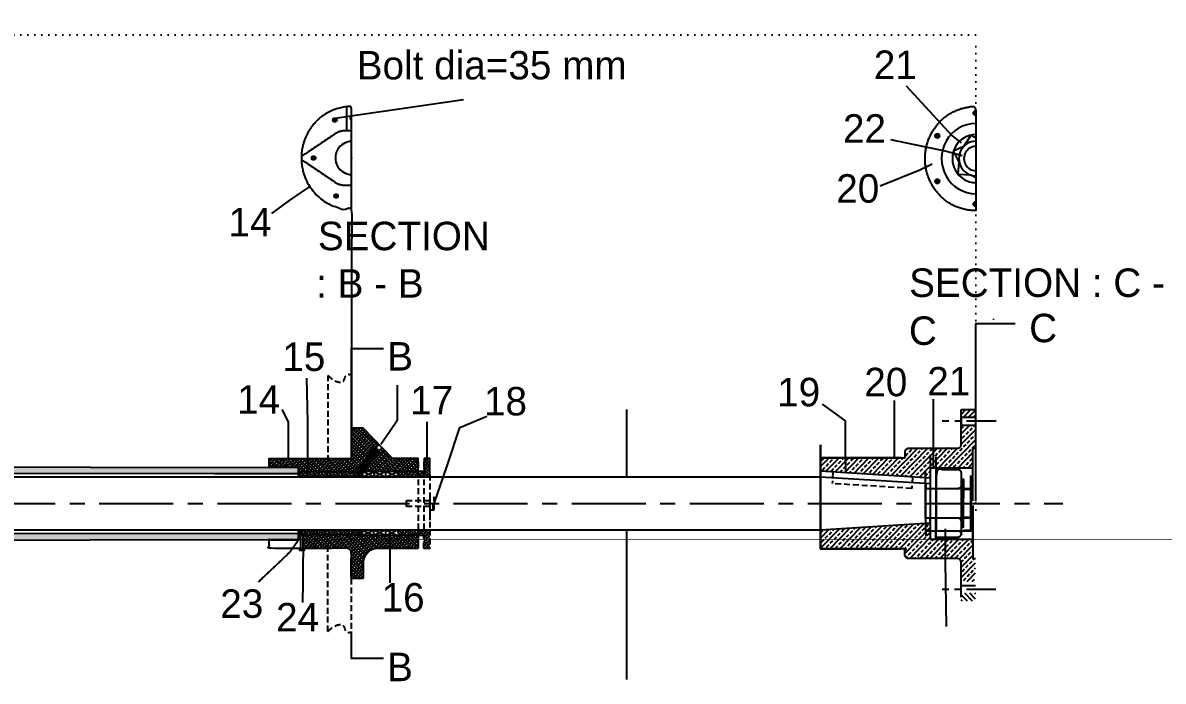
# Model space of a CAD drawing. Header units: millimetres. Extents: x -360 to 5236, y 21 to 1669.
# Drawn here: x 2784 to 5236, y 246 to 1662 of the extents above; entities that cross this region are included whole.
import ezdxf

# ---------------------------------------------------------------- set-up
doc = ezdxf.new("R2010")
doc.units = ezdxf.units.MM
doc.header["$MEASUREMENT"] = 0
for name, pattern in [('ACAD_ISO07W100', [3, 0, -3]), ('CENTER', [50.8, 31.75, -6.35, 6.35, -6.35]), ('HIDDEN', [9.525, 6.35, -3.175])]:
    doc.linetypes.add(name, pattern=pattern)
doc.styles.get("Standard").update_dxf_attribs({"font": 'arial.ttf'})
doc.dimstyles.get("Standard").update_dxf_attribs({"dimtxt": 0.18, "dimasz": 0.18, "dimexe": 0.18, "dimexo": 0.0625, "dimgap": 0.09, "dimtad": 0, "dimtih": 1, "dimtoh": 1, "dimdec": 4, "dimzin": 0, "dimdsep": 46, "dimtxsty": 'Standard', "dimcen": 0.09, "dimadec": 0, "dimazin": 0, "dimtfac": 1, "dimtdec": 4, "dimtofl": 0, "dimtmove": 0, "dimatfit": 3, "dimfxl": 1, "dimtolj": 1, "dimtzin": 0, "dimarcsym": 0})
pattern_1 = [(45.79794, (-20043.0747, 1075.4006), (-4.204116, 4.3228763), []), (45.79794, (-20038.8706, 1075.4006), (-4.204116, 4.3228763), [3.0150394, -1.5075197])]
pattern_2 = [(134.20206, (-20043.0747, 1075.4006), (-4.204116, -4.3228763), []), (134.20206, (-20043.0747, 1079.7234), (-4.204116, -4.3228763), [3.0150394, -1.5075197])]
pattern_3 = [(134.20206, (-20043.453, 1103.294), (-4.204116, -4.3228763), []), (134.20206, (-20043.453, 1107.617), (-4.204116, -4.3228763), [3.0150394, -1.5075197])]
pattern_4 = [(45.79794, (-20043.453, 1103.294), (-4.204116, 4.3228763), []), (45.79794, (-20039.249, 1103.294), (-4.204116, 4.3228763), [3.0150394, -1.5075197])]

# ---------------------------------------------------------------- blocks, each defined once
blk = doc.blocks.new('*D6')
at = {"color": 0, "linetype": 'ACAD_ISO07W100', "lineweight": -2, "ltscale": 5, "transparency": 16777216}
for p, q in [((442.9, 603), (442.9, 1627)), ((443.1, 1626.8), (2733.9, 1626.8)), ((5208.4, 1626.8), (2917.6, 1626.8)), ((5208.6, 605), (5208.6, 1627))]:
    blk.add_line(p, q, dxfattribs=at)
at = {"color": 0, "linetype": 'ACAD_ISO07W100', "ltscale": 5, "transparency": 16777216}
for points in [[(443.1, 1626.8), (443.1, 1626.8), (442.9, 1626.8)], [(5208.4, 1626.8), (5208.4, 1626.8), (5208.6, 1626.8)]]:
    blk.add_solid(points, dxfattribs=at)
at = {"layer": 'Defpoints', "color": 0, "linetype": 'ACAD_ISO07W100', "ltscale": 5, "transparency": 16777216}
for p in [(5208.6, 1626.8), (442.9, 602.9), (5208.6, 605)]:
    blk.add_point(p, dxfattribs=at)
at = {"color": 0, "linetype": 'ACAD_ISO07W100', "ltscale": 5, "transparency": 16777216, "insert": (2825.8, 1626.8), "char_height": 50, "attachment_point": 5}
blk.add_mtext('\\A1;10389', dxfattribs=at)
blk = doc.blocks.new('gff')
at = {"ltscale": 2}
h = blk.add_hatch(dxfattribs=at)
h.set_pattern_fill('ANSI31', color=256, scale=180.947428, style=0)
h.set_pattern_definition([(45.79794, (166913.203, 31144.774), (-5.349265, 5.50037417), [])])
h.paths.add_polyline_path([(5208.55533, 820.71038), (5177.62309, 820.71038), (5177.62309, 803.82359), (5208.55533, 803.82359)])
h = blk.add_hatch(dxfattribs=at)
h.set_pattern_fill('ANSI33', color=256, scale=180.13385, style=0)
h.set_pattern_definition([(45.79794, (-20043.075, 1075.4), (-10.650427, 10.951287), []), (45.79794, (-20032.424, 1075.4), (-10.650427, 10.951287), [7.6381, -3.81905])])
edge = h.paths.add_edge_path()
edge.add_line((5111.25131, 695.72114), (5202.50332, 695.72114))
edge.add_line((5202.50332, 695.72114), (5202.50332, 737.73754))
edge.add_line((5202.50332, 737.73754), (5208.55533, 737.73754))
edge.add_line((5208.55533, 737.73754), (5208.55533, 787.22903))
edge.add_line((5208.55533, 787.22903), (5177.62309, 787.22903))
edge.add_line((5177.62309, 787.22903), (5177.62309, 746.03483))
edge.add_ellipse((5169.55375, 746.03483), major_axis=(0, 8.29728), ratio=0.9725274726, start_angle=180, end_angle=270, ccw=False)
edge.add_line((5169.55375, 737.73754), (5064.65237, 737.73754))
edge.add_ellipse((5064.65237, 729.44026), major_axis=(0, 8.29728), ratio=0.9725274726, start_angle=0, end_angle=90)
edge.add_line((5056.58304, 729.44026), (5056.58304, 716.99433))
edge.add_line((5056.58304, 716.99433), (4875.02296, 716.99433))
edge.add_line((4875.02296, 716.99433), (4875.02296, 687.93166))
edge.add_line((4875.02296, 687.93166), (5111.25131, 673.45567))
edge.add_line((5111.25131, 673.45567), (5111.25131, 695.72114))
h = blk.add_hatch()
h.set_pattern_fill('ANSI33', color=256, scale=71.105467, style=0)
h.set_pattern_definition(pattern_1)
h.paths.add_polyline_path([(3771.71544, 715.75391), (3771.71544, 686.53002), (3878.47555, 686.53002), (3880.28476, 687.75201), (3880.61353, 687.75201), (3919.21332, 734.57355), (3918.55383, 735.14838), (3918.50301, 737.776), (3925.01528, 745.68305), (3891.20472, 780.69588), (3865.94172, 780.69588), (3865.94158, 732.38184), (3865.94158, 715.75391)])
h.paths.add_polyline_path([(3689.09958, 715.75391), (3689.09958, 697.57016), (3752.25744, 697.57016), (3752.25744, 696.27132), (3752.25744, 686.53002), (3771.71544, 686.53002), (3771.71544, 715.75391)])
h = blk.add_hatch()
h.set_pattern_fill('ANSI33', color=256, scale=71.105467, angle=90, style=0)
h.set_pattern_definition(pattern_2)
h.paths.add_polyline_path([(4009.40064, 715.75391), (3953.91671, 715.75391), (3931.32338, 739.15064), (3925.35747, 731.8014), (3922.71635, 731.52018), (3922.10395, 732.05397), (3885.58132, 687.75201), (3886.9388, 687.75201), (4009.40064, 687.75201)])
h = blk.add_hatch()
h.set_pattern_fill('ANSI33', color=256, scale=71.105467, style=0)
h.set_pattern_definition(pattern_1)
h.paths.add_polyline_path([(4009.40064, 680.81101), (4009.40064, 687.75201), (3965.19015, 687.75201), (3965.19015, 675.50821), (4009.40064, 675.50819)])
h.paths.add_polyline_path([(4022.03222, 687.75201), (4009.40064, 687.75201), (4009.40064, 675.50819), (4022.03222, 675.50819), (4022.03222, 680.81101)])
h.paths.add_polyline_path([(4034.66379, 715.75391), (4022.03222, 715.75391), (4022.03222, 675.50819), (4034.66119, 675.50818), (4034.66104, 680.7786), (4034.66379, 680.7786)])
h = blk.add_hatch()
h.set_pattern_fill('ANSI33', color=256, scale=71.105467, angle=90, style=0)
h.set_pattern_definition(pattern_2)
h.paths.add_polyline_path([(1373.33493, 700.53365), (1314.44748, 700.53365), (1314.44748, 684.84499), (3570.42419, 683.28292), (3752.25744, 683.28292), (3752.25744, 696.27132), (3689.09958, 696.27132), (3689.09958, 696.27312)])
h = blk.add_hatch()
h.set_pattern_fill('ANSI33', color=256, scale=71.105467, angle=90, style=0)
h.set_pattern_definition(pattern_2)
h.paths.add_polyline_path([(3881.93562, 683.45593), (3880.28476, 683.45593), (3880.28476, 687.75201), (3878.47555, 686.53002), (3754.15217, 686.53002), (3754.15217, 677.43814), (3881.93562, 677.43814)])
for points in [[(5182.9335, 650.81692), (5182.9335, 648.7426), (5198.05861, 648.7426), (5198.05861, 650.81692)], [(5182.55531, 587.0387), (5197.68042, 587.0387), (5197.68042, 589.11302), (5182.55531, 589.11302)], [(3688.72295, 541.56761), (3688.72295, 540.26877), (3751.8808, 540.26877), (3751.8808, 541.56761)], [(5182.9335, 559.14508), (5198.05861, 559.14508), (5198.05861, 561.2194), (5182.9335, 561.2194)]]:
    blk.add_hatch(color=256, dxfattribs=at).paths.add_polyline_path(points)
h = blk.add_hatch(dxfattribs=at)
h.set_pattern_fill('ANSI33', color=256, scale=180.947534, style=0)
h.set_pattern_definition([(45.79794, (-20043.453, 1103.294), (-10.698536, 11.000755), []), (45.79794, (-20032.754, 1103.294), (-10.698536, 11.000755), [7.672602, -3.836301])])
edge = h.paths.add_edge_path()
edge.add_line((4874.64477, 562.34771), (4874.64477, 520.86129))
edge.add_line((4874.64477, 520.86129), (5048.78553, 520.86129))
edge.add_line((5048.78553, 520.86129), (5056.20485, 520.86129))
edge.add_line((5056.20485, 520.86129), (5056.20485, 508.41537))
edge.add_ellipse((5064.27418, 508.41537), major_axis=(0, 8.29728), ratio=0.9725274726, start_angle=90, end_angle=180)
edge.add_line((5064.27418, 500.11808), (5169.17556, 500.11808))
edge.add_ellipse((5169.17556, 491.8208), major_axis=(0, 8.29728), ratio=0.9725274726, start_angle=270, end_angle=360, ccw=False)
edge.add_line((5177.2449, 491.8208), (5177.2449, 450.6266))
edge.add_line((5177.2449, 450.6266), (5208.17714, 450.6266))
edge.add_line((5208.17714, 450.6266), (5208.17714, 500.11808))
edge.add_line((5208.17714, 500.11808), (5202.12513, 500.11808))
edge.add_line((5202.12513, 500.11808), (5202.12513, 542.13449))
edge.add_line((5202.12513, 542.13449), (5110.87312, 542.13449))
edge.add_line((5110.87312, 542.13449), (5110.87312, 576.86796))
edge.add_line((5110.87312, 576.86796), (4874.64477, 562.34771))
h = blk.add_hatch()
h.set_pattern_fill('ANSI33', color=256, scale=71.105467, angle=90, style=0)
h.set_pattern_definition(pattern_3)
h.paths.add_polyline_path([(3751.8808, 554.556), (1375.57384, 552.91397), (1246.07379, 552.91397), (1246.07379, 544.53192), (916.64859, 544.53192), (916.64859, 537.18886), (968.64513, 537.18886), (1375.57384, 537.18886), (3688.72295, 541.56761), (3751.8808, 541.56761)])
h = blk.add_hatch()
h.set_pattern_fill('ANSI33', color=256, scale=71.105467, angle=90, style=0)
h.set_pattern_definition(pattern_3)
h.paths.add_polyline_path([(3881.55898, 560.40078), (3753.77554, 560.40078), (3753.77554, 551.3089), (3878.09891, 551.3089), (3879.90813, 550.08691), (3879.90813, 554.38299), (3881.55898, 554.38299), (3881.55898, 556.78301)])
h = blk.add_hatch()
h.set_pattern_fill('ANSI33', color=256, scale=71.105467, style=0)
h.set_pattern_definition(pattern_4)
edge = h.paths.add_edge_path()
edge.add_line((3761.81576, 551.3089), (3761.81576, 522.08501))
edge.add_line((3761.81576, 522.08501), (3764.0436, 522.08501))
edge.add_line((3764.0436, 522.08501), (3865.56494, 522.08501))
edge.add_line((3865.56494, 522.08501), (3865.56494, 457.14304))
edge.add_line((3865.56494, 457.14304), (3890.82808, 457.14304))
edge.add_line((3890.82808, 457.14304), (3890.82808, 489.61403))
edge.add_ellipse((3922.40701, 489.61403), major_axis=(0, 32.47099), ratio=0.9725274726, start_angle=360, end_angle=450, ccw=False)
edge.add_line((3922.40701, 522.08501), (3948.97301, 522.08501))
edge.add_line((3948.97301, 522.08501), (3949.28121, 550.08691))
edge.add_line((3949.28121, 550.08691), (3886.56216, 550.08691))
edge.add_line((3886.56216, 550.08691), (3883.8472, 550.08691))
edge.add_line((3883.8472, 550.08691), (3879.90813, 550.08691))
edge.add_line((3879.90813, 550.08691), (3878.09891, 551.3089))
edge.add_line((3878.09891, 551.3089), (3761.81576, 551.3089))
h = blk.add_hatch()
h.set_pattern_fill('ANSI33', color=256, scale=71.105467, style=0)
h.set_pattern_definition(pattern_4)
h.paths.add_polyline_path([(3949.28121, 550.08691), (3948.97301, 522.08501), (4009.02401, 522.08501), (4009.02401, 550.08691)])
h = blk.add_hatch()
h.set_pattern_fill('ANSI33', color=256, scale=71.105467, style=0)
h.set_pattern_definition(pattern_4)
h.paths.add_polyline_path([(4009.02401, 562.34799), (3964.81351, 562.34801), (3964.81351, 550.08691), (4009.02401, 550.08691)])
h.paths.add_polyline_path([(4021.65558, 562.34799), (4009.02401, 562.34799), (4009.02401, 550.08691), (4021.65558, 550.08691)])
h.paths.add_polyline_path([(4034.28715, 562.34798), (4021.65558, 562.34799), (4021.65558, 522.08501), (4034.28715, 522.08501)])
h = blk.add_hatch(dxfattribs=at)
h.set_pattern_fill('ANSI31', color=256, scale=180.947428, style=0)
h.set_pattern_definition([(314.20206, (166912.825, -29915.417), (-5.349265, -5.50037417), [])])
h.paths.add_polyline_path([(5208.17714, 408.6471), (5177.2449, 408.6471), (5177.2449, 425.53389), (5208.17714, 425.53389)])
for p, q in [((3855.77218, 1420.53179), (3855.77218, 1472.32869)), ((3828.12996, 1447.43978), (3829.65984, 1439.62245)), ((5208.55533, 1460.57558), (5204.35469, 1456.77059)), ((5208.55533, 1457.43101), (5205.77766, 1454.91497)), ((5123.8565, 1413.83784), (5125.58234, 1405.01914)), ((5126.08148, 1414.42949), (5127.8567, 1405.35847)), ((3782.53613, 1365.62435), (3784.066, 1357.80702)), ((3784.50845, 1366.14882), (3786.0821, 1358.10782)), ((5121.49265, 1311.86997), (5129.78298, 1308.99747)), ((5122.10683, 1314.14712), (5130.63436, 1311.19242)), ((3830.84636, 1283.8605), (3832.37623, 1276.04317)), ((3832.81868, 1284.38496), (3834.39233, 1276.34396)), ((5204.58068, 1260.46655), (5208.55533, 1264.06683)), ((5206.19148, 1258.78106), (5208.55533, 1260.92226)), ((3918.50301, 737.776), (3925.35747, 731.8014)), ((3939.927, 675.48989), (3939.927, 687.75201)), ((4875.02296, 684.00606), (4875.02296, 580.29001)), ((5177.95621, 566.77616), (5177.95621, 671.641)), ((5178.3344, 671.07946), (5178.3344, 630.20142)), ((5202.12513, 531.2329), (5202.12513, 614.20574)), ((3751.8808, 540.26877), (3688.72295, 540.26877)), ((3751.8808, 560.40078), (3751.8808, 552.19433)), ((3756.76313, 522.32102), (3756.76313, 551.3089)), ((3756.76313, 522.08501), (3756.76313, 551.27547)), ((3761.81576, 522.08501), (3761.81576, 551.3089)), ((3884.91131, 554.38299), (3881.55898, 554.38299)), ((4021.65558, 550.08691), (3886.56216, 550.08691)), ((3889.02408, 550.08691), (3914.28722, 562.34904)), ((3889.02408, 562.34904), (3914.28722, 550.08691)), ((3939.55037, 550.08691), (3964.81351, 562.34904)), ((3939.55037, 562.34904), (3964.81351, 550.08691)), ((5110.87312, 542.13449), (5202.12513, 542.13449)), ((5177.2449, 442.12845), (5208.17714, 442.12845))]:
    blk.add_line(p, q, dxfattribs=at)
at = {"linetype": 'HIDDEN', "ltscale": 2}
for p, q in [((3815.41529, 894.36248), (3815.41529, 715.75391)), ((4009.02245, 708.70464), (4009.02245, 562.34904)), ((4021.65403, 708.70464), (4021.65403, 562.34904)), ((4034.66104, 680.7786), (4034.66379, 583.12556)), ((4901.45172, 686.35156), (4900.00718, 661.50406)), ((5072.60702, 675.61459), (5071.16248, 650.76709)), ((5071.17503, 650.98289), (4900.00718, 661.50406)), ((4041.60297, 618.96532), (4041.61805, 604.985)), ((4041.60297, 604.95151), (4041.61805, 618.93182)), ((3815.03866, 343.47644), (3815.03866, 522.08501)), ((3865.56494, 457.14304), (3865.56494, 343.47644))]:
    blk.add_line(p, q, dxfattribs=at)
at = {"linetype": 'CENTER', "ltscale": 2}
for p, q in [((5252.45943, 795.52631), (5136.67343, 795.52631)), ((5252.08124, 433.83117), (5136.29524, 433.83117))]:
    blk.add_line(p, q, dxfattribs=at)
at = {"ltscale": 40}
for p, q in [((4874.64477, 522.05196), (4874.64477, 744.88796)), ((5110.87312, 723.61477), (5110.87312, 587.0387)), ((5111.97357, 673.41141), (4875.02296, 687.93166)), ((5100.5862, 587.0387), (5100.5862, 687.20869)), ((5123.35531, 695.72114), (5123.35531, 650.81692)), ((5197.68042, 676.63623), (5197.68042, 587.0387)), ((5100.96439, 559.14508), (5100.96439, 659.31507)), ((5182.55531, 589.11302), (5197.68042, 589.11302)), ((5122.97712, 542.13449), (5122.97712, 587.0387)), ((5182.9335, 561.2194), (5198.05861, 561.2194))]:
    blk.add_line(p, q, dxfattribs=at)
at = {"lineweight": 90, "ltscale": 2}
for p, q in [((3880.61353, 687.75201), (3919.21332, 734.57355)), ((3885.58132, 687.75201), (3922.10395, 732.05397))]:
    blk.add_line(p, q, dxfattribs=at)
at = {"linetype": 'CENTER', "ltscale": 5}
for p, q in [((275.56875, 618.9294), (5395.52961, 618.93243)), ((275.94694, 618.9294), (5395.9078, 618.93243))]:
    blk.add_line(p, q, dxfattribs=at)
blk.add_line((3889.02616, 562.34803), (3889.02616, 550.08691))
at = {"ltscale": 2}
for points in [[(5059.11607, 1517.52741), (5157.66675, 1409.39821), (5177.02601, 1394.84484)], [(5025.10439, 1401.9796), (5146.08944, 1376.41792), (5179.78737, 1367.16642)], [(5208.55533, 1319.01005), (5197.86414, 1325.2486), (5170.9653, 1326.54023), (5173.15787, 1353.242), (5160.9486, 1377.1181), (5184.07182, 1388.08637), (5198.53863, 1411.32679), (5208.55533, 1405.42138)], [(5002.72061, 1302.03657), (5088.37881, 1336.35287), (5114.81914, 1349.57381)], [(5208.55533, 623.64989), (5208.55533, 879.06809), (5208.55533, 1005.90476), (5293.41127, 1005.90476)], [(3752.25745, 675.42883), (3752.25744, 696.27132), (3752.25744, 697.57016), (3752.25744, 696.27132), (3689.09958, 696.27132), (3689.09958, 715.75391), (3865.94158, 715.75391), (3865.94158, 780.69588), (3865.94158, 894.36248), (3865.94158, 952.25418), (3935.01703, 952.25418)], [(3929.30186, 746.25116), (3948.32036, 774.08725), (3964.95498, 798.65127), (3964.95498, 873.41133)], [(4028.35939, 794.71574), (4028.348, 748.33672), (4028.348, 715.75391)], [(5208.55533, 803.82359), (5177.62309, 803.82359), (5177.62309, 787.22903), (5208.55533, 787.22903)], [(4009.40064, 675.48989), (4009.40064, 715.75391), (3953.91671, 715.75391), (3891.20472, 780.69588), (3865.94158, 780.69588)], [(3925.01528, 745.68305), (3918.50301, 737.776), (3918.55383, 735.14838), (3922.71635, 731.52018), (3925.35747, 731.8014), (3931.32338, 739.15064)], [(5202.50332, 623.64989), (5202.50332, 737.73754), (5208.55533, 737.73754)], [(4034.66379, 675.48989), (4034.66379, 715.75391), (4022.03222, 715.75391), (4022.03222, 675.48989)], [(5122.97712, 719.23563), (5122.97712, 587.0387), (5122.97712, 542.13449)], [(3885.28794, 677.43814), (3885.28794, 683.45593), (3881.93562, 683.45593), (3880.28476, 683.45593), (3880.28476, 687.75201), (3878.47555, 686.53002), (3752.25744, 686.53002)], [(3754.15217, 686.53002), (3754.15217, 677.43814), (3889.40072, 677.43814), (3889.40072, 687.75201), (3889.40072, 675.48989), (3914.66386, 687.75201), (3914.66386, 675.48989)], [(3880.28476, 687.75201), (3884.22383, 687.75201), (3886.9388, 687.75201)], [(4022.03222, 687.75201), (3886.9388, 687.75201), (3886.9388, 683.45593), (3885.28794, 683.45593), (3881.93562, 683.45593), (3881.93562, 677.43814)], [(3914.66387, 675.4453), (3914.66386, 687.75201), (3939.927, 675.48989), (3965.19015, 687.75201), (3965.19015, 675.48989), (3939.927, 687.75201), (3914.66387, 675.4453), (3889.40072, 687.75201)], [(5111.25131, 548.97433), (5111.25131, 559.14508), (5111.25131, 695.72114), (5202.50332, 695.72114)], [(5197.68042, 678.71055), (5197.68042, 587.0387), (5100.5862, 587.0387), (5100.5862, 576.23565)], [(5177.95621, 567.41767), (5182.55531, 567.41767), (5182.55531, 666.59319)], [(5182.9335, 630.20142), (5182.9335, 670.43795), (5178.3344, 670.43795)], [(5182.9335, 650.81692), (5198.05861, 650.81692), (5198.05861, 559.14508), (5198.05861, 648.7426), (5182.9335, 648.7426)], [(5202.12513, 614.20574), (5202.12513, 500.11808), (5208.17714, 500.11808)], [(3879.90813, 550.08691), (3878.09891, 551.3089), (3751.8808, 551.3089), (3753.77554, 551.3089), (3753.77554, 562.34904)], [(3751.8808, 551.3089), (3751.8808, 562.34904), (3751.8808, 541.56761), (3751.8808, 562.34904)], [(3889.02408, 560.40078), (3753.77554, 560.40078), (3753.77554, 552.19433), (3753.77554, 551.3089)], [(3884.91131, 560.40078), (3884.91131, 554.38299), (3886.56216, 554.38299), (3886.56216, 550.08691), (3883.8472, 550.08691), (3879.90813, 550.08691), (3879.90813, 554.38299), (3881.55898, 554.38299), (3881.55898, 556.78301), (3881.55898, 560.40078)], [(3949.47577, 447.74513), (3948.85068, 510.97066), (3949.30079, 551.86572)], [(5198.05861, 559.14508), (5100.96439, 559.14508), (5100.96439, 548.34203)], [(5145.40871, 354.10207), (5143.44221, 493.0386), (5143.67479, 564.13043)], [(3865.50223, 343.51096), (3865.48778, 285.61926), (3934.56323, 285.60104)]]:
    blk.add_lwpolyline(points, dxfattribs=at)
for points in [[(3831.67594, 1439.92324), (3830.10229, 1447.96424), (4106.7253, 1487.70436)], [(3776.19894, 1300.53319), (3757.32237, 1287.61167), (3732.20212, 1270.41618), (3693.8969, 1242.74796)], [(3771.71544, 686.53002), (3771.71544, 727.4748), (3771.71581, 794.2611), (3770.05992, 888.52017)], [(5034.02802, 716.99433), (5034.02802, 768.35998), (5034.02802, 796.49724), (5033.6914, 840.49321)], [(5117.65868, 695.72114), (5117.65868, 752.92776), (5117.65868, 796.64539), (5117.65868, 843.36507)], [(3730.11783, 715.75391), (3730.11783, 753.74304), (3730.11783, 794.18741), (3717.01292, 820.69314)], [(4457.86768, 674.56932), (4457.86768, 707.15213), (4457.87906, 753.53114), (4457.87906, 821.15513)], [(4929.01589, 684.62299), (4928.29779, 732.99448), (4928.46166, 796.31024), (4879.35281, 832.15139)], [(4034.67442, 618.96532), (4039.10118, 618.96532), (4044.10475, 618.96532), (4071.70798, 699.88868), (4099.24585, 782.4076), (4157.07846, 806.83609)], [(916.88603, 700.53365), (1373.33493, 700.53365), (1373.33493, 700.53365), (3690.07773, 696.27132)], [(916.64859, 537.18886), (916.64859, 535.61635), (968.64513, 535.61635), (968.64513, 535.61635), (968.64513, 537.18886), (916.64859, 537.18886), (1375.57384, 537.18886), (3688.72295, 541.56761), (3751.8808, 541.56761)], [(4457.79598, 561.10712), (4457.64192, 530.63015), (4457.69635, 492.31767), (4457.69635, 240.29779)], [(3761.66652, 517.5332), (3761.51246, 487.05623), (3761.56688, 448.74374), (3760.57912, 405.9248)]]:
    blk.add_lwpolyline(points)
at = {"ltscale": 40}
for points in [[(765.60278, 744.88929), (765.60278, 520.86262), (654.27643, 520.86262), (529.37444, 542.13581), (529.37444, 587.04003), (529.37444, 576.86929), (765.60278, 562.34904), (4874.64477, 562.34771), (5110.87312, 576.86796), (5110.87312, 587.0387), (5110.87312, 542.13449)], [(4874.64477, 744.88796), (4874.64477, 520.86129), (5048.78553, 520.86129)], [(5111.25131, 660.98767), (4875.02296, 675.50791), (765.98097, 675.50924)], [(1244.53366, 684.89339), (3570.42419, 683.28292), (3752.25744, 683.28292)], [(5100.96439, 661.61997), (5100.96439, 650.81692), (5170.26506, 650.81692)], [(1246.07379, 552.91397), (1375.57384, 552.91397), (3751.8808, 554.556)]]:
    blk.add_lwpolyline(points, dxfattribs=at)
at = {"linetype": 'HIDDEN', "ltscale": 2}
for points in [[(4034.6895, 612.43762), (3984.06409, 612.43762), (3984.06409, 625.42602), (4034.6895, 625.42602)], [(4034.28715, 636.53442), (4034.28715, 562.34904), (4034.28715, 522.08501), (4021.65558, 522.08501), (4021.65558, 562.34904)], [(4034.67442, 604.95151), (4039.10118, 604.95151), (4044.10475, 604.95151), (4044.10475, 632.91213)]]:
    blk.add_lwpolyline(points, dxfattribs=at)
blk.add_lwpolyline([(3751.8808, 540.26877), (3751.8808, 541.56761)], close=True)
at = {"ltscale": 2}
for points in [[(3939.55037, 550.08691), (3939.55037, 562.34904), (3914.28722, 550.08691), (3914.28722, 562.34904)], [(3754.53529, 522.08501), (3759.28944, 522.08501), (3764.0436, 522.08501), (3764.0436, 517.5332), (3759.28944, 517.5332), (3754.53529, 517.5332)]]:
    blk.add_lwpolyline(points, close=True, dxfattribs=at)
for centre, major_axis, start_param, end_param in [((3830.10229, 1443.78094), (0, 4.18331), 1.5707963268, 7.853981634), ((5208.55533, 1360.74892), (0, 75.50673), 0, 3.1415926536), ((5126.08148, 1409.71032), (0, 4.71917), 1.5707963268, 7.853981634), ((5208.55533, 1360.74892), (0, 51.61593), 0, 3.1415926536), ((3865.94313, 1361.96551), (0, 35.5581), 0, 3.1415926536), ((5208.55533, 1360.74892), (0, 37.16347), 0, 3.1415926536), ((5208.55533, 1360.74892), (0, 25.95544), 0, 3.1415926536), ((3784.50845, 1361.96551), (0, 4.18331), 1.5707963268, 7.853981634), ((5126.08148, 1311.78753), (0, 4.71917), 1.5707963268, 7.853981634), ((5126.08148, 1311.78753), (0, 4.71917), 1.5707963268, 7.853981634), ((3832.81868, 1280.20166), (0, 4.18331), 1.5707963268, 7.853981634), ((5208.55533, 1262.82614), (0, 4.71917), 0, 3.1415926536)]:
    blk.add_ellipse(centre, major_axis=major_axis, ratio=0.9725274726, start_param=start_param, end_param=end_param, dxfattribs=at)
at = {"lineweight": 9}
blk.add_ellipse((5389.66577, 1014.30727), major_axis=(-212.72313, 0.00128), ratio=0.001018531, start_param=-0.8450677924, end_param=-0.8270116284, dxfattribs=at)
at = {"ltscale": 40}
blk.add_ellipse((5170.26506, 550.84779), major_axis=(0, 8.29728), ratio=0.9725274726, start_param=-1.5707963268, end_param=0, dxfattribs=at)
at = {"ltscale": 2}
for points, weights, knots in [([(3865.94313, 1251.10792), (3865.94313, 1361.96551), (3865.94313, 1472.82311), (3758.13107, 1472.82311), (3758.13107, 1361.96551), (3758.13107, 1251.10792), (3865.94313, 1251.10792), (3865.94235, 991.74488), (3865.94158, 732.38184)], [1, 1, 1, 0.707106781187, 1, 0.707106781187, 1, 1, 1], [0, 0, 0, 1, 1, 2.5707963268, 2.5707963268, 4.1415926536, 4.1415926536, 5.1415926536, 5.1415926536, 5.1415926536]), ([(5208.55533, 1248.66863), (5208.55533, 1360.74892), (5208.55533, 1472.82922), (5099.55416, 1472.82922), (5099.55416, 1360.74892), (5099.55416, 1248.66863), (5208.55533, 1248.66863)], [1, 1, 1, 0.707106781187, 1, 0.707106781187, 1], [0, 0, 0, 1, 1, 2.5707963268, 2.5707963268, 4.1415926536, 4.1415926536, 4.1415926536]), ([(3865.94313, 1451.41552), (3862.89184, 1451.41552), (3862.89184, 1448.27804), (3862.89184, 1445.14056), (3865.94313, 1445.14056), (3865.28326, 1448.12371), (3864.62338, 1451.10686)], [1, 0.707106781187, 1, 0.707106781187, 1, 1, 1], [0, 0, 0, 1.5707963268, 1.5707963268, 3.1415926536, 3.1415926536, 4.1415926536, 4.1415926536, 4.1415926536]), ([(5208.55533, 1453.95254), (5203.9658, 1453.95254), (5203.9658, 1458.67171), (5203.9658, 1463.39088), (5208.55533, 1463.39088), (5203.9658, 1463.39088), (5203.9658, 1458.67171), (5203.9658, 1453.95254), (5208.55533, 1453.95254)], [1, 0.707106781187, 1, 0.707106781187, 1, 0.707106781187, 1, 0.707106781187, 1], [0, 0, 0, 1.5707963268, 1.5707963268, 3.1415926536, 3.1415926536, 4.7123889804, 4.7123889804, 6.2831853072, 6.2831853072, 6.2831853072]), ([(3830.40123, 1413.74338), (3795.28143, 1390.20304), (3760.16163, 1366.6627), (3758.09615, 1365.47183), (3758.18606, 1363.03867), (3758.15857, 1362.50209), (3758.13107, 1361.96551), (3758.15857, 1361.42893), (3758.18606, 1360.89235), (3758.09615, 1358.45919), (3760.16163, 1357.26833), (3795.28143, 1333.72799), (3830.40123, 1310.18765)], [1, 1, 1, 0.853114395629, 1, 1, 1, 1, 1, 0.853114395629, 1, 1, 1], [0, 0, 0, 1, 1, 2.0977408379, 2.0977408379, 3.0977408379, 3.0977408379, 4.0977408379, 4.0977408379, 5.1954816758, 5.1954816758, 6.1954816758, 6.1954816758, 6.1954816758]), ([(3865.94313, 1420.53179), (3859.2807, 1420.53179), (3852.61827, 1420.53179), (3840.52885, 1420.53179), (3830.40123, 1413.74338)], [1, 1, 1, 0.95857345655, 1], [0, 0, 0, 1, 1, 1.577690383, 1.577690383, 1.577690383]), ([(3830.40123, 1310.18765), (3840.52885, 1303.39923), (3852.61827, 1303.39923), (3859.2807, 1303.39923), (3865.94313, 1303.39923)], [1, 0.95857345655, 1, 1, 1], [0, 0, 0, 0.577690383, 0.577690383, 1.577690383, 1.577690383, 1.577690383]), ([(5208.55533, 1258.10697), (5205.87725, 1258.10697), (5204.55967, 1260.50438), (5203.2421, 1262.90179), (5204.62372, 1265.26076), (5206.00535, 1267.61974), (5208.6824, 1267.5435), (5206.00535, 1267.61974), (5204.62372, 1265.26076), (5203.2421, 1262.90179), (5204.55967, 1260.50438), (5205.87725, 1258.10697), (5208.55533, 1258.10697)], [1, 0.86370853981, 1, 0.86370853981, 1, 0.86370853981, 1, 0.863708539809, 1, 0.863708539809, 1, 0.863708539809, 1], [0, 0, 0, 1.0564281456, 1.0564281456, 2.1128562911, 2.1128562911, 3.1692844367, 3.1692844367, 4.2257125823, 4.2257125823, 5.2821407279, 5.2821407279, 6.3385688734, 6.3385688734, 6.3385688734]), ([(5049.16372, 716.99433), (4962.09334, 716.99433), (4875.02296, 716.99433), (4965.803, 716.99433), (5056.58304, 716.99433), (5056.58304, 723.2173), (5056.58304, 729.44026), (5056.58304, 732.87711), (5058.94649, 735.30732), (5061.30995, 737.73754), (5064.65237, 737.73754), (5117.10306, 737.73754), (5169.55375, 737.73754), (5172.89618, 737.73754), (5175.25963, 740.16776), (5177.62309, 742.59798), (5177.62309, 746.03483), (5177.62309, 783.37261), (5177.62309, 820.71038), (5193.08921, 820.71038), (5208.55533, 820.71038)], [1, 1, 1, 1, 1, 1, 1, 0.923879532511, 1, 0.923879532511, 1, 1, 1, 0.923879532511, 1, 0.923879532511, 1, 1, 1, 1, 1], [0, 0, 0, 1, 1, 2, 2, 3, 3, 3.7853981634, 3.7853981634, 4.5707963268, 4.5707963268, 5.5707963268, 5.5707963268, 6.3561944902, 6.3561944902, 7.1415926536, 7.1415926536, 8.1415926536, 8.1415926536, 9.1415926536, 9.1415926536, 9.1415926536]), ([(5122.97712, 546.51362), (5140.78732, 546.51362), (5158.59751, 546.51362), (5164.24219, 546.51362), (5169.88687, 546.51362), (5173.2293, 546.51362), (5175.59275, 548.94384), (5177.95621, 551.37406), (5177.95621, 554.81091), (5177.95621, 566.77616), (5177.95621, 578.74142), (5177.95621, 587.0387), (5169.88687, 587.0387)], [1, 1, 1, 1, 1, 0.923879532511, 1, 0.923879532511, 1, 1, 1, 0.707106781187, 1], [0, 0, 0, 1, 1, 2, 2, 2.7853981634, 2.7853981634, 3.5707963268, 3.5707963268, 4.5707963268, 4.5707963268, 6.1415926536, 6.1415926536, 6.1415926536]), ([(4009.02401, 562.34904), (4009.02401, 542.21703), (4009.02401, 522.08501), (3965.71551, 522.08501), (3922.40701, 522.08501), (3890.82808, 522.08501), (3890.82808, 489.61403), (3890.82808, 473.37853), (3890.82808, 457.14304), (3878.19651, 457.14304), (3865.56494, 457.14304), (3865.56494, 489.61403), (3865.56494, 522.08501), (3777.14394, 522.08501), (3688.72295, 522.08501), (3688.72295, 531.82631), (3688.72295, 541.56761), (3688.72295, 540.91819), (3688.72295, 540.26877), (3720.30187, 540.26877), (3751.8808, 540.26877), (3742.06457, 526.51853), (3732.24835, 512.7683), (3698.61779, 481.0626), (3664.98722, 449.35691)], [1, 1, 1, 1, 1, 0.707106781187, 1, 1, 1, 1, 1, 1, 1, 1, 1, 1, 1, 1, 1, 1, 1, 1, 1, 1, 1], [0, 0, 0, 1, 1, 2, 2, 3.5707963268, 3.5707963268, 4.5707963268, 4.5707963268, 5.5707963268, 5.5707963268, 6.5707963268, 6.5707963268, 7.5707963268, 7.5707963268, 8.5707963268, 8.5707963268, 9.5707963268, 9.5707963268, 10.5707963268, 10.5707963268, 11.5707963268, 11.5707963268, 12.5707963268, 12.5707963268, 12.5707963268]), ([(5177.2449, 417.14524), (5177.2449, 454.48302), (5177.2449, 491.8208), (5177.2449, 495.25765), (5174.88144, 497.68786), (5172.51799, 500.11808), (5169.17556, 500.11808), (5116.72487, 500.11808), (5064.27418, 500.11808), (5056.20485, 500.11808), (5056.20485, 508.41537), (5056.20485, 514.63833), (5056.20485, 520.86129), (4965.42481, 520.86129), (4874.64477, 520.86129)], [1, 1, 1, 0.923879532511, 1, 0.923879532511, 1, 1, 1, 0.707106781187, 1, 1, 1, 1, 1], [0, 0, 0, 1, 1, 1.7853981634, 1.7853981634, 2.5707963268, 2.5707963268, 3.5707963268, 3.5707963268, 5.1415926536, 5.1415926536, 6.1415926536, 6.1415926536, 7.1415926536, 7.1415926536, 7.1415926536])]:
    blk.add_rational_spline(points, weights, degree=2, knots=knots, dxfattribs=at)
at = {"linetype": 'HIDDEN', "ltscale": 2}
for points, knots in [([(3815.41529, 894.36248), (3820.10311, 889.82469), (3828.63309, 881.5677), (3851.35317, 876.56351), (3852.05254, 898.628), (3861.93451, 896.52605), (3865.94158, 895.67373)], [0, 0, 0, 0, 27.5159858442, 50.0682004238, 70.9982088353, 85.2738052537, 85.2738052537, 85.2738052537, 85.2738052537]), ([(3815.03866, 343.47644), (3819.72648, 348.01423), (3828.25645, 356.27122), (3850.97654, 361.27541), (3851.6759, 339.21092), (3861.55788, 341.31287), (3865.56494, 342.1652)], [0, 0, 0, 0, 27.5159858442, 50.0682004238, 70.9982088353, 85.2738052538, 85.2738052538, 85.2738052538, 85.2738052538])]:
    blk.add_open_spline(points, degree=3, knots=knots, dxfattribs=at)
at = {"ltscale": 40}
blk.add_rational_spline([(5178.3344, 650.81692), (5174.29973, 650.81692), (5170.26506, 650.81692), (5178.3344, 650.81692), (5178.3344, 659.11421), (5178.3344, 671.07946), (5178.3344, 683.04472), (5178.3344, 691.342), (5170.26506, 691.342), (5164.62038, 691.342), (5158.97571, 691.342), (5141.16551, 691.342), (5123.35531, 691.342), (5123.35531, 625.24354), (5123.35531, 559.14508)], [1, 1, 1, 0.707106781187, 1, 1, 1, 0.707106781187, 1, 1, 1, 1, 1, 1, 1], degree=2, knots=[0, 0, 0, 1, 1, 2.5707963268, 2.5707963268, 3.5707963268, 3.5707963268, 5.1415926536, 5.1415926536, 6.1415926536, 6.1415926536, 7.1415926536, 7.1415926536, 8.1415926536, 8.1415926536, 8.1415926536], dxfattribs=at)
at = {"ltscale": 2}
blk.add_point((3865.94313, 1361.96551), dxfattribs=at)
at = {"color": 0, "width": 0.972527}
blk.add_text('Bolt dia=35 mm', height=61.2528969, dxfattribs=at).set_placement((3877.27213, 1531.04324))
at = {"width": 0.972527}
for s, height, p in [('21', 61.252897, (4989.43449, 1532.00738)), ('22', 61.252897, (4923.0238, 1394.89914)), ('20', 61.252897, (4908.56867, 1265.88494)), ('14', 61.252897, (3601.32012, 1193.45032)), ('SECTION', 61.252897, (3793.67137, 1163.62424)), (': B - B', 61.252897, (3789.89236, 1061.53608)), ('SECTION : C -', 61.2528969, (5065.37651, 1063.07855)), ('C', 61.2529, (5064.97017, 959.94583)), ('C', 61.2529, (5323.5105, 965.64969)), ('15', 61.252897, (3717.11212, 903.84929)), ('B', 61.2529, (3942.85353, 904.66386)), ('20', 61.252897, (4968.9238, 849.36762)), ('21', 61.252897, (5104.43651, 851.21971)), ('19', 61.252897, (4781.49361, 827.74409)), ('14', 61.252897, (3619.96505, 811.93152)), ('17', 61.252897, (3992.07325, 810.3393)), ('18', 61.252897, (4150.85798, 808.17345)), ('16', 61.252897, (3930.6633, 386.30653)), ('23', 61.252897, (3583.67956, 372.69103)), ('24', 61.252897, (3703.75211, 343.46663)), ('B', 61.2529, (3942.47689, 236.41189))]:
    blk.add_text(s, height=height, dxfattribs=at).set_placement(p)
at = {"linetype": 'ACAD_ISO07W100', "ltscale": 5}
dim = blk.add_linear_dim(base=(5208.55533, 1626.79344), p1=(442.94533, 602.908), p2=(5208.55533, 604.98551), text='10389', dimstyle='Standard', override={"dimtxt": 50}, dxfattribs=at)
dim.commit()
dim.dimension.update_dxf_attribs({"geometry": '*D6', "text_midpoint": (2825.75033, 1626.79344)})

msp = doc.modelspace()

# ---------------------------------------------------------------- block references
msp.add_blockref('gff', (-375.4, 9.2))

doc.saveas('drawing.dxf')
